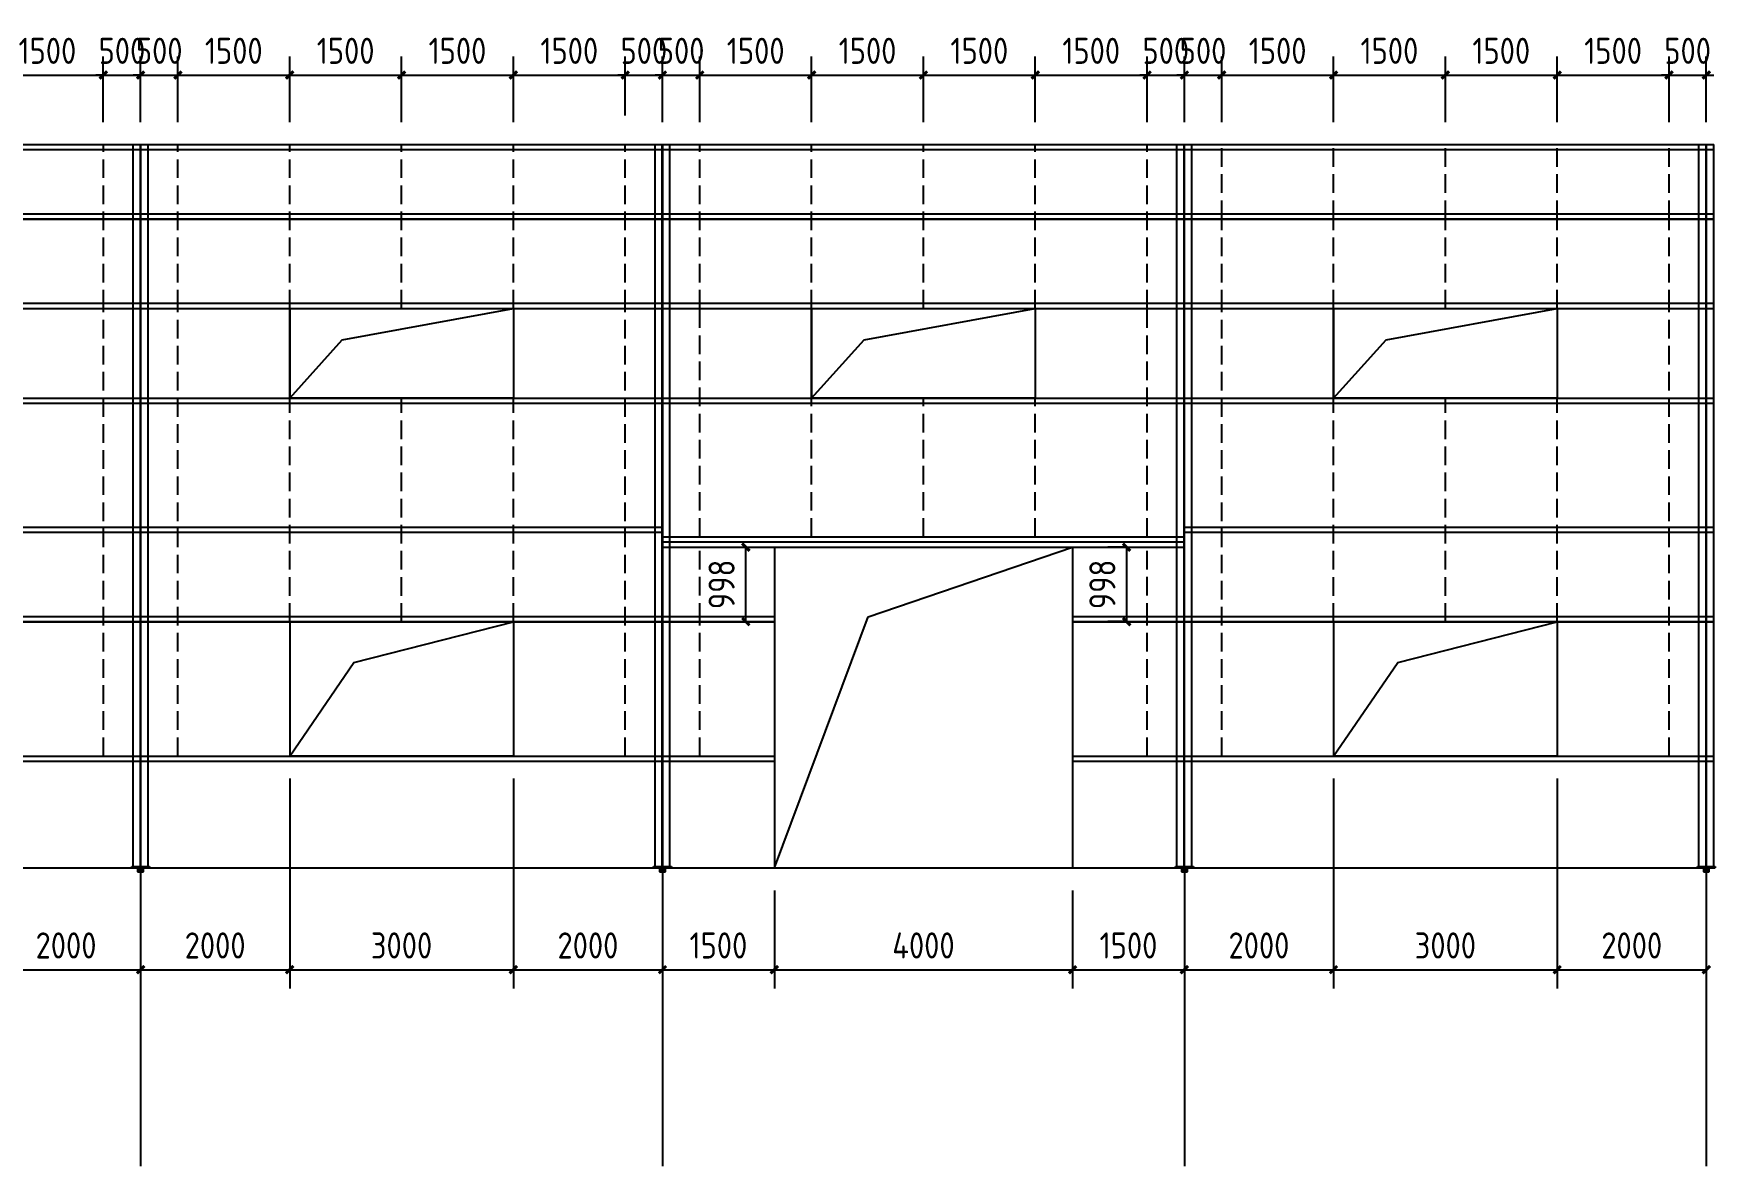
# Model space of a CAD drawing. Extents: x 102162 to 621267, y -39398 to 328893.
# Drawn here: x 440554 to 463136, y 163786 to 178971 of the extents above; entities that cross this region are included whole.
import ezdxf

# ---------------------------------------------------------------- set-up
doc = ezdxf.new("R2010")
doc.units = 0
doc.header["$LTSCALE"] = 1000
doc.header["$MEASUREMENT"] = 0
doc.linetypes.add('DASH', pattern=[0.35, 0.25, -0.1])
doc.layers.add('AXIS', color=3, linetype='Continuous')
doc.layers.add('DOTE', color=1, linetype='Continuous')
doc.styles.get("Standard").update_dxf_attribs({"font": 'gbenor.shx', "bigfont": 'gbcbig.shx'})
doc.dimstyles.get("Standard").update_dxf_attribs({"dimscale": 100, "dimtxt": 3.5, "dimasz": 1, "dimexe": 2.5, "dimexo": 3, "dimgap": 1.5, "dimtad": 1, "dimdec": 0, "dimzin": 0, "dimdsep": 46, "dimtxsty": 'Standard', "dimblk": 'ARCHTICK', "dimcen": 0.09, "dimadec": 0, "dimazin": 0, "dimtfac": 1, "dimtdec": 0, "dimtix": 1, "dimtmove": 2, "dimatfit": 3, "dimfxl": 1, "dimtolj": 1, "dimtzin": 0, "dimarcsym": 0})

# ---------------------------------------------------------------- blocks, each defined once
blk = doc.blocks.new('_ArchTick')
at = {"color": 0, "linetype": 'ByBlock', "const_width": 0.4}
blk.add_lwpolyline([(-0.5, -0.5), (0.5, 0.5)], dxfattribs=at)
blk = doc.blocks.new('*D9384')
at = {"color": 0, "lineweight": -2}
for p, q in [((439988, 168986), (439988, 166172)), ((441988, 167486), (441988, 166172)), ((439988, 166422), (441988, 166422))]:
    blk.add_line(p, q, dxfattribs=at)
at = {"layer": 'Defpoints', "color": 0}
for p in [(439988, 169286), (441988, 167786), (441988, 166422)]:
    blk.add_point(p, dxfattribs=at)
at = {"color": 0, "lineweight": -2, "xscale": 100, "yscale": 100, "zscale": 100, "rotation": 180}
blk.add_blockref('_ArchTick', (439988, 166422), dxfattribs=at)
at = {"color": 0, "lineweight": -2, "xscale": 100, "yscale": 100, "zscale": 100}
blk.add_blockref('_ArchTick', (441988, 166422), dxfattribs=at)
at = {"color": 0, "insert": (440988, 166747), "char_height": 350, "attachment_point": 5}
blk.add_mtext('\\A1;2000', dxfattribs=at)
blk = doc.blocks.new('*D9385')
at = {"color": 0, "lineweight": -2}
for p, q in [((443988, 168986), (443988, 166172)), ((441988, 167486), (441988, 166172)), ((441988, 166422), (443988, 166422))]:
    blk.add_line(p, q, dxfattribs=at)
at = {"layer": 'Defpoints', "color": 0}
for p in [(443988, 169286), (441988, 167786), (443988, 166422)]:
    blk.add_point(p, dxfattribs=at)
at = {"color": 0, "lineweight": -2, "xscale": 100, "yscale": 100, "zscale": 100, "rotation": 180}
blk.add_blockref('_ArchTick', (441988, 166422), dxfattribs=at)
at = {"color": 0, "lineweight": -2, "xscale": 100, "yscale": 100, "zscale": 100}
blk.add_blockref('_ArchTick', (443988, 166422), dxfattribs=at)
at = {"color": 0, "insert": (442988, 166747), "char_height": 350, "attachment_point": 5}
blk.add_mtext('\\A1;2000', dxfattribs=at)
blk = doc.blocks.new('*D9386')
at = {"color": 0, "lineweight": -2}
for p, q in [((443988, 168986), (443988, 166172)), ((446988, 168986), (446988, 166172)), ((443988, 166422), (446988, 166422))]:
    blk.add_line(p, q, dxfattribs=at)
at = {"layer": 'Defpoints', "color": 0}
for p in [(443988, 169286), (446988, 169286), (446988, 166422)]:
    blk.add_point(p, dxfattribs=at)
at = {"color": 0, "lineweight": -2, "xscale": 100, "yscale": 100, "zscale": 100, "rotation": 180}
blk.add_blockref('_ArchTick', (443988, 166422), dxfattribs=at)
at = {"color": 0, "lineweight": -2, "xscale": 100, "yscale": 100, "zscale": 100}
blk.add_blockref('_ArchTick', (446988, 166422), dxfattribs=at)
at = {"color": 0, "insert": (445488, 166747), "char_height": 350, "attachment_point": 5}
blk.add_mtext('\\A1;3000', dxfattribs=at)
blk = doc.blocks.new('*D9387')
at = {"color": 0, "lineweight": -2}
for p, q in [((446988, 168986), (446988, 166172)), ((448988, 167486), (448988, 166172)), ((446988, 166422), (448988, 166422))]:
    blk.add_line(p, q, dxfattribs=at)
at = {"layer": 'Defpoints', "color": 0}
for p in [(446988, 169286), (448988, 167786), (448988, 166422)]:
    blk.add_point(p, dxfattribs=at)
at = {"color": 0, "lineweight": -2, "xscale": 100, "yscale": 100, "zscale": 100, "rotation": 180}
blk.add_blockref('_ArchTick', (446988, 166422), dxfattribs=at)
at = {"color": 0, "lineweight": -2, "xscale": 100, "yscale": 100, "zscale": 100}
blk.add_blockref('_ArchTick', (448988, 166422), dxfattribs=at)
at = {"color": 0, "insert": (447988, 166747), "char_height": 350, "attachment_point": 5}
blk.add_mtext('\\A1;2000', dxfattribs=at)
blk = doc.blocks.new('*D9388')
at = {"color": 0, "lineweight": -2}
for p, q in [((448988, 167486), (448988, 166172)), ((450488, 167486), (450488, 166172)), ((448988, 166422), (450488, 166422))]:
    blk.add_line(p, q, dxfattribs=at)
at = {"layer": 'Defpoints', "color": 0}
for p in [(448988, 167786), (450488, 167786), (450488, 166422)]:
    blk.add_point(p, dxfattribs=at)
at = {"color": 0, "lineweight": -2, "xscale": 100, "yscale": 100, "zscale": 100, "rotation": 180}
blk.add_blockref('_ArchTick', (448988, 166422), dxfattribs=at)
at = {"color": 0, "lineweight": -2, "xscale": 100, "yscale": 100, "zscale": 100}
blk.add_blockref('_ArchTick', (450488, 166422), dxfattribs=at)
at = {"color": 0, "insert": (449738, 166747), "char_height": 350, "attachment_point": 5}
blk.add_mtext('\\A1;1500', dxfattribs=at)
blk = doc.blocks.new('*D9206')
at = {"color": 0, "lineweight": -2}
for p, q in [((450488, 167486), (450488, 166172)), ((454488, 167486), (454488, 166172)), ((450488, 166422), (454488, 166422))]:
    blk.add_line(p, q, dxfattribs=at)
at = {"layer": 'Defpoints', "color": 0}
for p in [(450488, 167786), (454488, 167786), (454488, 166422)]:
    blk.add_point(p, dxfattribs=at)
at = {"color": 0, "lineweight": -2, "xscale": 100, "yscale": 100, "zscale": 100, "rotation": 180}
blk.add_blockref('_ArchTick', (450488, 166422), dxfattribs=at)
at = {"color": 0, "lineweight": -2, "xscale": 100, "yscale": 100, "zscale": 100}
blk.add_blockref('_ArchTick', (454488, 166422), dxfattribs=at)
at = {"color": 0, "insert": (452488, 166747), "char_height": 350, "attachment_point": 5}
blk.add_mtext('\\A1;4000', dxfattribs=at)
blk = doc.blocks.new('*D9389')
at = {"color": 0, "lineweight": -2}
for p, q in [((454488, 167486), (454488, 166172)), ((455988, 167486), (455988, 166172)), ((454488, 166422), (455988, 166422))]:
    blk.add_line(p, q, dxfattribs=at)
at = {"layer": 'Defpoints', "color": 0}
for p in [(454488, 167786), (455988, 167786), (455988, 166422)]:
    blk.add_point(p, dxfattribs=at)
at = {"color": 0, "lineweight": -2, "xscale": 100, "yscale": 100, "zscale": 100, "rotation": 180}
blk.add_blockref('_ArchTick', (454488, 166422), dxfattribs=at)
at = {"color": 0, "lineweight": -2, "xscale": 100, "yscale": 100, "zscale": 100}
blk.add_blockref('_ArchTick', (455988, 166422), dxfattribs=at)
at = {"color": 0, "insert": (455238, 166747), "char_height": 350, "attachment_point": 5}
blk.add_mtext('\\A1;1500', dxfattribs=at)
blk = doc.blocks.new('*D9390')
at = {"color": 0, "lineweight": -2}
for p, q in [((457988, 168986), (457988, 166172)), ((455988, 167486), (455988, 166172)), ((455988, 166422), (457988, 166422))]:
    blk.add_line(p, q, dxfattribs=at)
at = {"layer": 'Defpoints', "color": 0}
for p in [(457988, 169286), (455988, 167786), (457988, 166422)]:
    blk.add_point(p, dxfattribs=at)
at = {"color": 0, "lineweight": -2, "xscale": 100, "yscale": 100, "zscale": 100, "rotation": 180}
blk.add_blockref('_ArchTick', (455988, 166422), dxfattribs=at)
at = {"color": 0, "lineweight": -2, "xscale": 100, "yscale": 100, "zscale": 100}
blk.add_blockref('_ArchTick', (457988, 166422), dxfattribs=at)
at = {"color": 0, "insert": (456988, 166747), "char_height": 350, "attachment_point": 5}
blk.add_mtext('\\A1;2000', dxfattribs=at)
blk = doc.blocks.new('*D9391')
at = {"color": 0, "lineweight": -2}
for p, q in [((457988, 168986), (457988, 166172)), ((460988, 168986), (460988, 166172)), ((457988, 166422), (460988, 166422))]:
    blk.add_line(p, q, dxfattribs=at)
at = {"layer": 'Defpoints', "color": 0}
for p in [(457988, 169286), (460988, 169286), (460988, 166422)]:
    blk.add_point(p, dxfattribs=at)
at = {"color": 0, "lineweight": -2, "xscale": 100, "yscale": 100, "zscale": 100, "rotation": 180}
blk.add_blockref('_ArchTick', (457988, 166422), dxfattribs=at)
at = {"color": 0, "lineweight": -2, "xscale": 100, "yscale": 100, "zscale": 100}
blk.add_blockref('_ArchTick', (460988, 166422), dxfattribs=at)
at = {"color": 0, "insert": (459488, 166747), "char_height": 350, "attachment_point": 5}
blk.add_mtext('\\A1;3000', dxfattribs=at)
blk = doc.blocks.new('*D9392')
at = {"color": 0, "lineweight": -2}
for p, q in [((460988, 168986), (460988, 166172)), ((462988, 167486), (462988, 166172)), ((460988, 166422), (462988, 166422))]:
    blk.add_line(p, q, dxfattribs=at)
at = {"layer": 'Defpoints', "color": 0}
for p in [(460988, 169286), (462988, 167786), (462988, 166422)]:
    blk.add_point(p, dxfattribs=at)
at = {"color": 0, "lineweight": -2, "xscale": 100, "yscale": 100, "zscale": 100, "rotation": 180}
blk.add_blockref('_ArchTick', (460988, 166422), dxfattribs=at)
at = {"color": 0, "lineweight": -2, "xscale": 100, "yscale": 100, "zscale": 100}
blk.add_blockref('_ArchTick', (462988, 166422), dxfattribs=at)
at = {"color": 0, "insert": (461988, 166747), "char_height": 350, "attachment_point": 5}
blk.add_mtext('\\A1;2000', dxfattribs=at)
blk = doc.blocks.new('*D9218')
at = {"color": 0, "lineweight": -2}
for p, q in [((439988, 177786), (439988, 178666)), ((441488, 177786), (441488, 178666)), ((439988, 178416), (441488, 178416))]:
    blk.add_line(p, q, dxfattribs=at)
at = {"layer": 'Defpoints', "color": 0}
for p in [(441488, 178416), (439988, 177486), (441488, 177486)]:
    blk.add_point(p, dxfattribs=at)
at = {"color": 0, "lineweight": -2, "xscale": 100, "yscale": 100, "zscale": 100, "rotation": 180}
blk.add_blockref('_ArchTick', (439988, 178416), dxfattribs=at)
at = {"color": 0, "lineweight": -2, "xscale": 100, "yscale": 100, "zscale": 100}
blk.add_blockref('_ArchTick', (441488, 178416), dxfattribs=at)
at = {"color": 0, "insert": (440738, 178741), "char_height": 350, "attachment_point": 5}
blk.add_mtext('\\A1;1500', dxfattribs=at)
blk = doc.blocks.new('*D9219')
at = {"color": 0, "lineweight": -2}
for p, q in [((441488, 177786), (441488, 178666)), ((441988, 177786), (441988, 178666)), ((441488, 178416), (441388, 178416)), ((441488, 178416), (441988, 178416)), ((441988, 178416), (442088, 178416))]:
    blk.add_line(p, q, dxfattribs=at)
at = {"layer": 'Defpoints', "color": 0}
for p in [(441988, 178416), (441488, 177486), (441988, 177486)]:
    blk.add_point(p, dxfattribs=at)
at = {"color": 0, "lineweight": -2, "xscale": 100, "yscale": 100, "zscale": 100}
blk.add_blockref('_ArchTick', (441488, 178416), dxfattribs=at)
at = {"color": 0, "lineweight": -2, "xscale": 100, "yscale": 100, "zscale": 100, "rotation": 180}
blk.add_blockref('_ArchTick', (441988, 178416), dxfattribs=at)
at = {"color": 0, "insert": (441738, 178741), "char_height": 350, "attachment_point": 5}
blk.add_mtext('\\A1;500', dxfattribs=at)
blk = doc.blocks.new('*D9220')
at = {"color": 0, "lineweight": -2}
for p, q in [((441988, 177786), (441988, 178666)), ((442488, 177786), (442488, 178666)), ((441988, 178416), (441888, 178416)), ((441988, 178416), (442488, 178416)), ((442488, 178416), (442588, 178416))]:
    blk.add_line(p, q, dxfattribs=at)
at = {"layer": 'Defpoints', "color": 0}
for p in [(442488, 178416), (441988, 177486), (442488, 177486)]:
    blk.add_point(p, dxfattribs=at)
at = {"color": 0, "lineweight": -2, "xscale": 100, "yscale": 100, "zscale": 100}
blk.add_blockref('_ArchTick', (441988, 178416), dxfattribs=at)
at = {"color": 0, "lineweight": -2, "xscale": 100, "yscale": 100, "zscale": 100, "rotation": 180}
blk.add_blockref('_ArchTick', (442488, 178416), dxfattribs=at)
at = {"color": 0, "insert": (442238, 178741), "char_height": 350, "attachment_point": 5}
blk.add_mtext('\\A1;500', dxfattribs=at)
blk = doc.blocks.new('*D9221')
at = {"color": 0, "lineweight": -2}
for p, q in [((442488, 177786), (442488, 178666)), ((443988, 177786), (443988, 178666)), ((442488, 178416), (443988, 178416))]:
    blk.add_line(p, q, dxfattribs=at)
at = {"layer": 'Defpoints', "color": 0}
for p in [(443988, 178416), (442488, 177486), (443988, 177486)]:
    blk.add_point(p, dxfattribs=at)
at = {"color": 0, "lineweight": -2, "xscale": 100, "yscale": 100, "zscale": 100, "rotation": 180}
blk.add_blockref('_ArchTick', (442488, 178416), dxfattribs=at)
at = {"color": 0, "lineweight": -2, "xscale": 100, "yscale": 100, "zscale": 100}
blk.add_blockref('_ArchTick', (443988, 178416), dxfattribs=at)
at = {"color": 0, "insert": (443238, 178741), "char_height": 350, "attachment_point": 5}
blk.add_mtext('\\A1;1500', dxfattribs=at)
blk = doc.blocks.new('*D9222')
at = {"color": 0, "lineweight": -2}
for p, q in [((446988, 177786), (446988, 178666)), ((448488, 177876), (448488, 178666)), ((446988, 178416), (448488, 178416))]:
    blk.add_line(p, q, dxfattribs=at)
at = {"layer": 'Defpoints', "color": 0}
for p in [(448488, 178416), (448488, 177576), (446988, 177486)]:
    blk.add_point(p, dxfattribs=at)
at = {"color": 0, "lineweight": -2, "xscale": 100, "yscale": 100, "zscale": 100, "rotation": 180}
blk.add_blockref('_ArchTick', (446988, 178416), dxfattribs=at)
at = {"color": 0, "lineweight": -2, "xscale": 100, "yscale": 100, "zscale": 100}
blk.add_blockref('_ArchTick', (448488, 178416), dxfattribs=at)
at = {"color": 0, "insert": (447738, 178741), "char_height": 350, "attachment_point": 5}
blk.add_mtext('\\A1;1500', dxfattribs=at)
blk = doc.blocks.new('*D9223')
at = {"color": 0, "lineweight": -2}
for p, q in [((448488, 177876), (448488, 178666)), ((448988, 177786), (448988, 178666)), ((448488, 178416), (448388, 178416)), ((448488, 178416), (448988, 178416)), ((448988, 178416), (449088, 178416))]:
    blk.add_line(p, q, dxfattribs=at)
at = {"layer": 'Defpoints', "color": 0}
for p in [(448988, 178416), (448488, 177576), (448988, 177486)]:
    blk.add_point(p, dxfattribs=at)
at = {"color": 0, "lineweight": -2, "xscale": 100, "yscale": 100, "zscale": 100}
blk.add_blockref('_ArchTick', (448488, 178416), dxfattribs=at)
at = {"color": 0, "lineweight": -2, "xscale": 100, "yscale": 100, "zscale": 100, "rotation": 180}
blk.add_blockref('_ArchTick', (448988, 178416), dxfattribs=at)
at = {"color": 0, "insert": (448738, 178741), "char_height": 350, "attachment_point": 5}
blk.add_mtext('\\A1;500', dxfattribs=at)
blk = doc.blocks.new('*D9224')
at = {"color": 0, "lineweight": -2}
for p, q in [((448988, 177786), (448988, 178666)), ((449488, 177786), (449488, 178666)), ((448988, 178416), (448888, 178416)), ((448988, 178416), (449488, 178416)), ((449488, 178416), (449588, 178416))]:
    blk.add_line(p, q, dxfattribs=at)
at = {"layer": 'Defpoints', "color": 0}
for p in [(449488, 178416), (448988, 177486), (449488, 177486)]:
    blk.add_point(p, dxfattribs=at)
at = {"color": 0, "lineweight": -2, "xscale": 100, "yscale": 100, "zscale": 100}
blk.add_blockref('_ArchTick', (448988, 178416), dxfattribs=at)
at = {"color": 0, "lineweight": -2, "xscale": 100, "yscale": 100, "zscale": 100, "rotation": 180}
blk.add_blockref('_ArchTick', (449488, 178416), dxfattribs=at)
at = {"color": 0, "insert": (449238, 178741), "char_height": 350, "attachment_point": 5}
blk.add_mtext('\\A1;500', dxfattribs=at)
blk = doc.blocks.new('*D9225')
at = {"color": 0, "lineweight": -2}
for p, q in [((449488, 177786), (449488, 178666)), ((450988, 177786), (450988, 178666)), ((449488, 178416), (450988, 178416))]:
    blk.add_line(p, q, dxfattribs=at)
at = {"layer": 'Defpoints', "color": 0}
for p in [(450988, 178416), (449488, 177486), (450988, 177486)]:
    blk.add_point(p, dxfattribs=at)
at = {"color": 0, "lineweight": -2, "xscale": 100, "yscale": 100, "zscale": 100, "rotation": 180}
blk.add_blockref('_ArchTick', (449488, 178416), dxfattribs=at)
at = {"color": 0, "lineweight": -2, "xscale": 100, "yscale": 100, "zscale": 100}
blk.add_blockref('_ArchTick', (450988, 178416), dxfattribs=at)
at = {"color": 0, "insert": (450238, 178741), "char_height": 350, "attachment_point": 5}
blk.add_mtext('\\A1;1500', dxfattribs=at)
blk = doc.blocks.new('*D9226')
at = {"color": 0, "lineweight": -2}
for p, q in [((453988, 177786), (453988, 178666)), ((455488, 177786), (455488, 178666)), ((453988, 178416), (455488, 178416))]:
    blk.add_line(p, q, dxfattribs=at)
at = {"layer": 'Defpoints', "color": 0}
for p in [(455488, 178416), (453988, 177486), (455488, 177486)]:
    blk.add_point(p, dxfattribs=at)
at = {"color": 0, "lineweight": -2, "xscale": 100, "yscale": 100, "zscale": 100, "rotation": 180}
blk.add_blockref('_ArchTick', (453988, 178416), dxfattribs=at)
at = {"color": 0, "lineweight": -2, "xscale": 100, "yscale": 100, "zscale": 100}
blk.add_blockref('_ArchTick', (455488, 178416), dxfattribs=at)
at = {"color": 0, "insert": (454738, 178741), "char_height": 350, "attachment_point": 5}
blk.add_mtext('\\A1;1500', dxfattribs=at)
blk = doc.blocks.new('*D9227')
at = {"color": 0, "lineweight": -2}
for p, q in [((455488, 177786), (455488, 178666)), ((455988, 177786), (455988, 178666)), ((455488, 178416), (455388, 178416)), ((455488, 178416), (455988, 178416)), ((455988, 178416), (456088, 178416))]:
    blk.add_line(p, q, dxfattribs=at)
at = {"layer": 'Defpoints', "color": 0}
for p in [(455988, 178416), (455488, 177486), (455988, 177486)]:
    blk.add_point(p, dxfattribs=at)
at = {"color": 0, "lineweight": -2, "xscale": 100, "yscale": 100, "zscale": 100}
blk.add_blockref('_ArchTick', (455488, 178416), dxfattribs=at)
at = {"color": 0, "lineweight": -2, "xscale": 100, "yscale": 100, "zscale": 100, "rotation": 180}
blk.add_blockref('_ArchTick', (455988, 178416), dxfattribs=at)
at = {"color": 0, "insert": (455738, 178741), "char_height": 350, "attachment_point": 5}
blk.add_mtext('\\A1;500', dxfattribs=at)
blk = doc.blocks.new('*D9228')
at = {"color": 0, "lineweight": -2}
for p, q in [((455988, 177786), (455988, 178666)), ((456488, 177786), (456488, 178666)), ((455988, 178416), (455888, 178416)), ((455988, 178416), (456488, 178416)), ((456488, 178416), (456588, 178416))]:
    blk.add_line(p, q, dxfattribs=at)
at = {"layer": 'Defpoints', "color": 0}
for p in [(456488, 178416), (455988, 177486), (456488, 177486)]:
    blk.add_point(p, dxfattribs=at)
at = {"color": 0, "lineweight": -2, "xscale": 100, "yscale": 100, "zscale": 100}
blk.add_blockref('_ArchTick', (455988, 178416), dxfattribs=at)
at = {"color": 0, "lineweight": -2, "xscale": 100, "yscale": 100, "zscale": 100, "rotation": 180}
blk.add_blockref('_ArchTick', (456488, 178416), dxfattribs=at)
at = {"color": 0, "insert": (456238, 178741), "char_height": 350, "attachment_point": 5}
blk.add_mtext('\\A1;500', dxfattribs=at)
blk = doc.blocks.new('*D9229')
at = {"color": 0, "lineweight": -2}
for p, q in [((456488, 177786), (456488, 178666)), ((457988, 177786), (457988, 178666)), ((456488, 178416), (457988, 178416))]:
    blk.add_line(p, q, dxfattribs=at)
at = {"layer": 'Defpoints', "color": 0}
for p in [(457988, 178416), (456488, 177486), (457988, 177486)]:
    blk.add_point(p, dxfattribs=at)
at = {"color": 0, "lineweight": -2, "xscale": 100, "yscale": 100, "zscale": 100, "rotation": 180}
blk.add_blockref('_ArchTick', (456488, 178416), dxfattribs=at)
at = {"color": 0, "lineweight": -2, "xscale": 100, "yscale": 100, "zscale": 100}
blk.add_blockref('_ArchTick', (457988, 178416), dxfattribs=at)
at = {"color": 0, "insert": (457238, 178741), "char_height": 350, "attachment_point": 5}
blk.add_mtext('\\A1;1500', dxfattribs=at)
blk = doc.blocks.new('*D9230')
at = {"color": 0, "lineweight": -2}
for p, q in [((460988, 177786), (460988, 178666)), ((462488, 177786), (462488, 178666)), ((460988, 178416), (462488, 178416))]:
    blk.add_line(p, q, dxfattribs=at)
at = {"layer": 'Defpoints', "color": 0}
for p in [(462488, 178416), (460988, 177486), (462488, 177486)]:
    blk.add_point(p, dxfattribs=at)
at = {"color": 0, "lineweight": -2, "xscale": 100, "yscale": 100, "zscale": 100, "rotation": 180}
blk.add_blockref('_ArchTick', (460988, 178416), dxfattribs=at)
at = {"color": 0, "lineweight": -2, "xscale": 100, "yscale": 100, "zscale": 100}
blk.add_blockref('_ArchTick', (462488, 178416), dxfattribs=at)
at = {"color": 0, "insert": (461738, 178741), "char_height": 350, "attachment_point": 5}
blk.add_mtext('\\A1;1500', dxfattribs=at)
blk = doc.blocks.new('*D9231')
at = {"color": 0, "lineweight": -2}
for p, q in [((462488, 177786), (462488, 178666)), ((462988, 177786), (462988, 178666)), ((462488, 178416), (462388, 178416)), ((462488, 178416), (462988, 178416)), ((462988, 178416), (463088, 178416))]:
    blk.add_line(p, q, dxfattribs=at)
at = {"layer": 'Defpoints', "color": 0}
for p in [(462988, 178416), (462488, 177486), (462988, 177486)]:
    blk.add_point(p, dxfattribs=at)
at = {"color": 0, "lineweight": -2, "xscale": 100, "yscale": 100, "zscale": 100}
blk.add_blockref('_ArchTick', (462488, 178416), dxfattribs=at)
at = {"color": 0, "lineweight": -2, "xscale": 100, "yscale": 100, "zscale": 100, "rotation": 180}
blk.add_blockref('_ArchTick', (462988, 178416), dxfattribs=at)
at = {"color": 0, "insert": (462738, 178741), "char_height": 350, "attachment_point": 5}
blk.add_mtext('\\A1;500', dxfattribs=at)
blk = doc.blocks.new('*D9186')
at = {"color": 0, "lineweight": -2}
for p, q in [((443988, 177786), (443988, 178666)), ((445488, 177786), (445488, 178666)), ((443988, 178416), (445488, 178416))]:
    blk.add_line(p, q, dxfattribs=at)
at = {"layer": 'Defpoints', "color": 0}
for p in [(445488, 178416), (443988, 177486), (445488, 177486)]:
    blk.add_point(p, dxfattribs=at)
at = {"color": 0, "lineweight": -2, "xscale": 100, "yscale": 100, "zscale": 100, "rotation": 180}
blk.add_blockref('_ArchTick', (443988, 178416), dxfattribs=at)
at = {"color": 0, "lineweight": -2, "xscale": 100, "yscale": 100, "zscale": 100}
blk.add_blockref('_ArchTick', (445488, 178416), dxfattribs=at)
at = {"color": 0, "insert": (444738, 178741), "char_height": 350, "attachment_point": 5}
blk.add_mtext('\\A1;1500', dxfattribs=at)
blk = doc.blocks.new('*D9187')
at = {"color": 0, "lineweight": -2}
for p, q in [((445488, 177786), (445488, 178666)), ((446988, 177786), (446988, 178666)), ((445488, 178416), (446988, 178416))]:
    blk.add_line(p, q, dxfattribs=at)
at = {"layer": 'Defpoints', "color": 0}
for p in [(446988, 178416), (445488, 177486), (446988, 177486)]:
    blk.add_point(p, dxfattribs=at)
at = {"color": 0, "lineweight": -2, "xscale": 100, "yscale": 100, "zscale": 100, "rotation": 180}
blk.add_blockref('_ArchTick', (445488, 178416), dxfattribs=at)
at = {"color": 0, "lineweight": -2, "xscale": 100, "yscale": 100, "zscale": 100}
blk.add_blockref('_ArchTick', (446988, 178416), dxfattribs=at)
at = {"color": 0, "insert": (446238, 178741), "char_height": 350, "attachment_point": 5}
blk.add_mtext('\\A1;1500', dxfattribs=at)
blk = doc.blocks.new('*D9188')
at = {"color": 0, "lineweight": -2}
for p, q in [((450988, 177786), (450988, 178666)), ((452488, 177786), (452488, 178666)), ((450988, 178416), (452488, 178416))]:
    blk.add_line(p, q, dxfattribs=at)
at = {"layer": 'Defpoints', "color": 0}
for p in [(452488, 178416), (450988, 177486), (452488, 177486)]:
    blk.add_point(p, dxfattribs=at)
at = {"color": 0, "lineweight": -2, "xscale": 100, "yscale": 100, "zscale": 100, "rotation": 180}
blk.add_blockref('_ArchTick', (450988, 178416), dxfattribs=at)
at = {"color": 0, "lineweight": -2, "xscale": 100, "yscale": 100, "zscale": 100}
blk.add_blockref('_ArchTick', (452488, 178416), dxfattribs=at)
at = {"color": 0, "insert": (451738, 178741), "char_height": 350, "attachment_point": 5}
blk.add_mtext('\\A1;1500', dxfattribs=at)
blk = doc.blocks.new('*D9189')
at = {"color": 0, "lineweight": -2}
for p, q in [((452488, 177786), (452488, 178666)), ((453988, 177786), (453988, 178666)), ((452488, 178416), (453988, 178416))]:
    blk.add_line(p, q, dxfattribs=at)
at = {"layer": 'Defpoints', "color": 0}
for p in [(453988, 178416), (452488, 177486), (453988, 177486)]:
    blk.add_point(p, dxfattribs=at)
at = {"color": 0, "lineweight": -2, "xscale": 100, "yscale": 100, "zscale": 100, "rotation": 180}
blk.add_blockref('_ArchTick', (452488, 178416), dxfattribs=at)
at = {"color": 0, "lineweight": -2, "xscale": 100, "yscale": 100, "zscale": 100}
blk.add_blockref('_ArchTick', (453988, 178416), dxfattribs=at)
at = {"color": 0, "insert": (453238, 178741), "char_height": 350, "attachment_point": 5}
blk.add_mtext('\\A1;1500', dxfattribs=at)
blk = doc.blocks.new('*D9190')
at = {"color": 0, "lineweight": -2}
for p, q in [((457988, 177786), (457988, 178666)), ((459488, 177786), (459488, 178666)), ((457988, 178416), (459488, 178416))]:
    blk.add_line(p, q, dxfattribs=at)
at = {"layer": 'Defpoints', "color": 0}
for p in [(459488, 178416), (457988, 177486), (459488, 177486)]:
    blk.add_point(p, dxfattribs=at)
at = {"color": 0, "lineweight": -2, "xscale": 100, "yscale": 100, "zscale": 100, "rotation": 180}
blk.add_blockref('_ArchTick', (457988, 178416), dxfattribs=at)
at = {"color": 0, "lineweight": -2, "xscale": 100, "yscale": 100, "zscale": 100}
blk.add_blockref('_ArchTick', (459488, 178416), dxfattribs=at)
at = {"color": 0, "insert": (458738, 178741), "char_height": 350, "attachment_point": 5}
blk.add_mtext('\\A1;1500', dxfattribs=at)
blk = doc.blocks.new('*D9191')
at = {"color": 0, "lineweight": -2}
for p, q in [((459488, 177786), (459488, 178666)), ((460988, 177786), (460988, 178666)), ((459488, 178416), (460988, 178416))]:
    blk.add_line(p, q, dxfattribs=at)
at = {"layer": 'Defpoints', "color": 0}
for p in [(460988, 178416), (459488, 177486), (460988, 177486)]:
    blk.add_point(p, dxfattribs=at)
at = {"color": 0, "lineweight": -2, "xscale": 100, "yscale": 100, "zscale": 100, "rotation": 180}
blk.add_blockref('_ArchTick', (459488, 178416), dxfattribs=at)
at = {"color": 0, "lineweight": -2, "xscale": 100, "yscale": 100, "zscale": 100}
blk.add_blockref('_ArchTick', (460988, 178416), dxfattribs=at)
at = {"color": 0, "insert": (460238, 178741), "char_height": 350, "attachment_point": 5}
blk.add_mtext('\\A1;1500', dxfattribs=at)
blk = doc.blocks.new('*D9327')
at = {"color": 0, "lineweight": -2}
for p, q in [((455188, 172086), (454963, 172086)), ((455213, 172086), (455213, 171088)), ((455188, 171088), (454963, 171088))]:
    blk.add_line(p, q, dxfattribs=at)
at = {"layer": 'Defpoints', "color": 0}
for p in [(455488, 172086), (455213, 171088), (455488, 171088)]:
    blk.add_point(p, dxfattribs=at)
at = {"color": 0, "lineweight": -2, "xscale": 100, "yscale": 100, "zscale": 100}
for p, rotation in [((455213, 172086), 90), ((455213, 171088), 270)]:
    blk.add_blockref('_ArchTick', p, dxfattribs=dict(at, rotation=rotation))
at = {"color": 0, "insert": (454888, 171587), "char_height": 350, "attachment_point": 5, "rotation": 90}
blk.add_mtext('\\A1;998', dxfattribs=at)
blk = doc.blocks.new('*D9328')
at = {"color": 0, "lineweight": -2}
for p, q in [((449788, 172086), (450356, 172086)), ((450106, 171088), (450106, 172086)), ((449788, 171088), (450356, 171088))]:
    blk.add_line(p, q, dxfattribs=at)
at = {"layer": 'Defpoints', "color": 0}
for p in [(449488, 172086), (450106, 172086), (449488, 171088)]:
    blk.add_point(p, dxfattribs=at)
at = {"color": 0, "lineweight": -2, "xscale": 100, "yscale": 100, "zscale": 100}
for p, rotation in [((450106, 172086), 90), ((450106, 171088), 270)]:
    blk.add_blockref('_ArchTick', p, dxfattribs=dict(at, rotation=rotation))
at = {"color": 0, "insert": (449781, 171587), "char_height": 350, "attachment_point": 5, "rotation": 90}
blk.add_mtext('\\A1;998', dxfattribs=at)

msp = doc.modelspace()

# ---------------------------------------------------------------- linework, layer by layer
for p, q in [((420888.3, 177486.1), (463088.3, 177486.1)), ((420888.3, 177418.1), (463088.3, 177418.1)), ((420888.3, 177416.1), (463088.3, 177416.1)), ((420888.3, 176556.1), (463088.3, 176556.1)), ((420888.3, 176488.1), (463088.3, 176488.1)), ((420888.3, 176486.1), (463088.3, 176486.1)), ((420888.3, 175356.1), (463088.3, 175356.1)), ((420888.3, 175288.1), (463088.3, 175288.1)), ((420888.3, 175286.1), (463088.3, 175286.1)), ((443988.3, 175286.1), (443988.3, 174086.1)), ((444692.6, 174864.6), (446988.3, 175286.1)), ((446988.3, 175286.1), (446988.3, 174086.1)), ((450988.3, 175286.1), (450988.3, 174086.1)), ((451692.6, 174864.6), (453988.3, 175286.1)), ((453988.3, 175286.1), (453988.3, 174086.1)), ((457988.3, 175286.1), (457988.3, 174086.1)), ((458692.6, 174864.6), (460988.3, 175286.1)), ((460988.3, 175286.1), (460988.3, 174086.1)), ((443988.3, 174086.1), (444692.6, 174864.6)), ((450988.3, 174086.1), (451692.6, 174864.6)), ((457988.3, 174086.1), (458692.6, 174864.6)), ((420888.3, 174086.1), (463088.3, 174086.1)), ((420888.3, 174084.1), (463088.3, 174084.1)), ((420888.3, 174016.1), (463088.3, 174016.1)), ((434985.3, 172356.1), (448991.3, 172356.1)), ((455985.3, 172356.1), (463088.3, 172356.1)), ((434985.3, 172286.1), (448991.3, 172286.1)), ((448985.3, 172226.1), (455991.3, 172226.1)), ((448985.3, 172156.1), (455991.3, 172156.1)), ((448985.3, 172086.1), (455991.3, 172086.1)), ((450488.3, 172086.1), (450488.3, 167786.1)), ((451747.5, 171152.3), (454488.3, 172086.1)), ((454488.3, 172086.1), (454488.3, 167786.1)), ((455985.3, 172288.1), (463088.3, 172288.1)), ((455985.3, 172286.1), (463088.3, 172286.1)), ((434488.3, 171156.1), (450488.3, 171156.1)), ((434488.3, 171088.1), (450488.3, 171088.1)), ((434488.3, 171086.1), (450488.3, 171086.1)), ((443988.3, 171086.1), (443988.3, 169286.1)), ((444848.7, 170538.7), (446988.3, 171086.1)), ((446988.3, 171086.1), (446988.3, 169286.1)), ((450488.3, 167786.1), (451747.5, 171152.3)), ((454488.3, 171156.1), (463088.3, 171156.1)), ((454488.3, 171088.1), (463088.3, 171088.1)), ((454488.3, 171086.1), (463088.3, 171086.1)), ((457988.3, 171086.1), (457988.3, 169286.1)), ((458848.7, 170538.7), (460988.3, 171086.1)), ((460988.3, 171086.1), (460988.3, 169286.1)), ((443988.3, 169286.1), (444848.7, 170538.7)), ((457988.3, 169286.1), (458848.7, 170538.7)), ((433488.3, 169286.1), (450488.3, 169286.1)), ((433488.3, 169284.1), (450488.3, 169284.1)), ((433488.3, 169216.1), (450488.3, 169216.1)), ((454488.3, 169286.1), (463088.3, 169286.1)), ((454488.3, 169284.1), (463088.3, 169284.1)), ((454488.3, 169216.1), (463088.3, 169216.1)), ((420868.3, 167786.1), (463108.3, 167786.1))]:
    msp.add_line(p, q)
at = {"color": 6}
for p, q in [((443988.3, 175286.1), (446988.3, 175286.1)), ((443988.3, 174086.1), (443988.3, 175286.1)), ((443988.3, 175286.1), (446988.3, 175286.1)), ((443988.3, 174086.1), (443988.3, 175286.1)), ((446988.3, 175286.1), (446988.3, 174086.1)), ((446988.3, 175286.1), (446988.3, 174086.1)), ((450988.3, 175286.1), (453988.3, 175286.1)), ((450988.3, 174086.1), (450988.3, 175286.1)), ((450988.3, 175286.1), (453988.3, 175286.1)), ((450988.3, 174086.1), (450988.3, 175286.1)), ((453988.3, 175286.1), (453988.3, 174086.1)), ((453988.3, 175286.1), (453988.3, 174086.1)), ((457988.3, 175286.1), (460988.3, 175286.1)), ((457988.3, 174086.1), (457988.3, 175286.1)), ((457988.3, 175286.1), (460988.3, 175286.1)), ((457988.3, 174086.1), (457988.3, 175286.1)), ((460988.3, 175286.1), (460988.3, 174086.1)), ((460988.3, 175286.1), (460988.3, 174086.1)), ((446988.3, 174086.1), (443988.3, 174086.1)), ((446988.3, 174086.1), (443988.3, 174086.1)), ((453988.3, 174086.1), (450988.3, 174086.1)), ((453988.3, 174086.1), (450988.3, 174086.1)), ((460988.3, 174086.1), (457988.3, 174086.1)), ((460988.3, 174086.1), (457988.3, 174086.1)), ((443988.3, 171086.1), (443988.3, 169286.1)), ((443988.3, 171086.1), (443988.3, 169286.1)), ((446988.3, 171086.1), (446988.3, 169286.1)), ((446988.3, 171086.1), (446988.3, 169286.1)), ((457988.3, 171086.1), (457988.3, 169286.1)), ((457988.3, 171086.1), (460988.3, 171086.1)), ((457988.3, 171086.1), (457988.3, 169286.1)), ((457988.3, 171086.1), (460988.3, 171086.1)), ((460988.3, 171086.1), (460988.3, 169286.1)), ((460988.3, 171086.1), (460988.3, 169286.1)), ((446988.3, 169286.1), (443988.3, 169286.1)), ((446988.3, 169286.1), (443988.3, 169286.1)), ((460988.3, 169286.1), (457988.3, 169286.1)), ((460988.3, 169286.1), (457988.3, 169286.1)), ((441948.3, 167786.1), (441948.3, 167736.1)), ((441958.3, 167786.1), (441958.3, 167736.1)), ((442018.3, 167736.1), (442018.3, 167786.1)), ((442028.3, 167736.1), (442028.3, 167786.1)), ((448948.3, 167786.1), (448948.3, 167736.1)), ((448958.3, 167786.1), (448958.3, 167736.1)), ((449018.3, 167736.1), (449018.3, 167786.1)), ((449028.3, 167736.1), (449028.3, 167786.1)), ((455948.3, 167786.1), (455948.3, 167736.1)), ((455958.3, 167786.1), (455958.3, 167736.1)), ((456018.3, 167736.1), (456018.3, 167786.1)), ((456028.3, 167736.1), (456028.3, 167786.1)), ((462948.3, 167786.1), (462948.3, 167736.1)), ((462958.3, 167786.1), (462958.3, 167736.1)), ((463018.3, 167736.1), (463018.3, 167786.1)), ((463028.3, 167736.1), (463028.3, 167786.1)), ((441948.3, 167736.1), (442028.3, 167736.1)), ((448948.3, 167736.1), (449028.3, 167736.1)), ((455948.3, 167736.1), (456028.3, 167736.1)), ((462948.3, 167736.1), (463028.3, 167736.1))]:
    msp.add_line(p, q, dxfattribs=at)
at = {"color": 2}
for p, q in [((441868.3, 167786.1), (441868.3, 167806.1)), ((441868.3, 167806.1), (442108.3, 167806.1)), ((441988.3, 167786.1), (441868.3, 167786.1)), ((442108.3, 167786.1), (441988.3, 167786.1)), ((442108.3, 167806.1), (442108.3, 167786.1)), ((448868.3, 167786.1), (448868.3, 167806.1)), ((448868.3, 167806.1), (449108.3, 167806.1)), ((448988.3, 167786.1), (448868.3, 167786.1)), ((449108.3, 167786.1), (448988.3, 167786.1)), ((449108.3, 167806.1), (449108.3, 167786.1)), ((455868.3, 167786.1), (455868.3, 167806.1)), ((455868.3, 167806.1), (456108.3, 167806.1)), ((455988.3, 167786.1), (455868.3, 167786.1)), ((456108.3, 167786.1), (455988.3, 167786.1)), ((456108.3, 167806.1), (456108.3, 167786.1)), ((462868.3, 167786.1), (462868.3, 167806.1)), ((462868.3, 167806.1), (463108.3, 167806.1)), ((462988.3, 167786.1), (462868.3, 167786.1)), ((463108.3, 167786.1), (462988.3, 167786.1)), ((463108.3, 167806.1), (463108.3, 167786.1))]:
    msp.add_line(p, q, dxfattribs=at)
at = {"layer": 'AXIS'}
for p, q in [((441988.3, 167786.1), (441988.3, 163786.1)), ((448988.3, 167786.1), (448988.3, 163786.1)), ((455988.3, 167786.1), (455988.3, 163786.1)), ((462988.3, 167786.1), (462988.3, 163786.1))]:
    msp.add_line(p, q, dxfattribs=at)
at = {"layer": 'DOTE', "color": 4, "linetype": 'DASH'}
for p, q in [((441488.3, 175286.1), (441488.3, 177486.1)), ((442488.3, 175286.1), (442488.3, 177486.1)), ((443988.3, 175286.1), (443988.3, 177486.1)), ((445488.3, 175286.1), (445488.3, 177486.1)), ((446988.3, 175286.1), (446988.3, 177486.1)), ((448488.3, 175286.1), (448488.3, 177486.1)), ((449488.3, 175286.1), (449488.3, 177486.1)), ((450988.3, 175286.1), (450988.3, 177486.1)), ((452488.3, 175286.1), (452488.3, 177486.1)), ((453988.3, 175286.1), (453988.3, 177486.1)), ((455488.3, 175286.1), (455488.3, 177486.1)), ((456488.3, 176486.1), (456488.3, 177486.1)), ((457988.3, 176486.1), (457988.3, 177486.1)), ((459488.3, 176486.1), (459488.3, 177486.1)), ((460988.3, 176486.1), (460988.3, 177486.1)), ((462488.3, 176486.1), (462488.3, 177486.1)), ((456488.3, 175286.1), (456488.3, 176486.1)), ((457988.3, 175286.1), (457988.3, 176486.1)), ((459488.3, 175286.1), (459488.3, 176486.1)), ((460988.3, 175286.1), (460988.3, 176486.1)), ((462488.3, 175286.1), (462488.3, 176486.1)), ((441488.3, 169286.1), (441488.3, 175286.1)), ((442488.3, 169286.1), (442488.3, 175286.1)), ((448488.3, 169286.1), (448488.3, 175286.1)), ((449488.3, 172226.1), (449488.3, 175286.1)), ((455488.3, 172226.1), (455488.3, 175286.1)), ((456488.3, 169286.1), (456488.3, 175286.1)), ((462488.3, 169286.1), (462488.3, 175286.1)), ((443988.3, 171086.1), (443988.3, 174086.1)), ((445488.3, 171086.1), (445488.3, 174086.1)), ((446988.3, 171086.1), (446988.3, 174086.1)), ((450988.3, 172226.1), (450988.3, 174086.1)), ((452488.3, 172226.1), (452488.3, 174086.1)), ((453988.3, 172226.1), (453988.3, 174086.1)), ((457988.3, 171086.1), (457988.3, 174086.1)), ((459488.3, 171086.1), (459488.3, 174086.1)), ((460988.3, 171086.1), (460988.3, 174086.1)), ((449488.3, 171088.1), (449488.3, 172086.1)), ((455488.3, 171088.1), (455488.3, 172086.1)), ((449488.3, 169286.1), (449488.3, 171086.1)), ((455488.3, 169286.1), (455488.3, 171086.1))]:
    msp.add_line(p, q, dxfattribs=at)
at = {"layer": 'DOTE', "color": 0}
for p, q in [((441888.3, 167786.1), (441888.3, 177486.1)), ((441985.3, 167786.1), (441985.3, 177486.1)), ((441991.3, 167786.1), (441991.3, 177486.1)), ((442088.3, 167786.1), (442088.3, 177486.1)), ((448888.3, 167786.1), (448888.3, 177486.1)), ((448985.3, 167786.1), (448985.3, 177486.1)), ((448991.3, 167786.1), (448991.3, 177486.1)), ((449088.3, 167786.1), (449088.3, 177486.1)), ((455888.3, 167786.1), (455888.3, 177486.1)), ((455985.3, 167786.1), (455985.3, 177486.1)), ((455991.3, 167786.1), (455991.3, 177486.1)), ((456088.3, 167786.1), (456088.3, 177486.1)), ((462888.3, 167786.1), (462888.3, 177486.1)), ((462985.3, 167786.1), (462985.3, 177486.1)), ((462991.3, 167786.1), (462991.3, 177486.1)), ((463088.3, 167786.1), (463088.3, 177486.1))]:
    msp.add_line(p, q, dxfattribs=at)
at = {"layer": 'DOTE'}
for p, q in [((441988.3, 167736.1), (441988.3, 177486.1)), ((441988.3, 167736.1), (441988.3, 177486.1)), ((448988.3, 167736.1), (448988.3, 177486.1)), ((448988.3, 167736.1), (448988.3, 177486.1)), ((455988.3, 167736.1), (455988.3, 177486.1)), ((455988.3, 167736.1), (455988.3, 177486.1)), ((462988.3, 167736.1), (462988.3, 177486.1)), ((462988.3, 167736.1), (462988.3, 177486.1))]:
    msp.add_line(p, q, dxfattribs=at)

# ---------------------------------------------------------------- dimensions: what is measured, and where the dimension line sits
for base, p1, p2, picture, middle in [((441488.3, 178416), (439988.3, 177486.1), (441488.3, 177486.1), '*D9218', (440738.3, 178741)), ((441988.3, 178416), (441488.3, 177486.1), (441988.3, 177486.1), '*D9219', (441738.3, 178741)), ((442488.3, 178416), (441988.3, 177486.1), (442488.3, 177486.1), '*D9220', (442238.3, 178741)), ((443988.3, 178416), (442488.3, 177486.1), (443988.3, 177486.1), '*D9221', (443238.3, 178741)), ((445488.3, 178416), (443988.3, 177486.1), (445488.3, 177486.1), '*D9186', (444738.3, 178741)), ((446988.3, 178416), (445488.3, 177486.1), (446988.3, 177486.1), '*D9187', (446238.3, 178741)), ((448488.3, 178416), (446988.3, 177486.1), (448488.3, 177575.5), '*D9222', (447738.3, 178741)), ((448988.3, 178416), (448488.3, 177575.5), (448988.3, 177486.1), '*D9223', (448738.3, 178741)), ((449488.3, 178416), (448988.3, 177486.1), (449488.3, 177486.1), '*D9224', (449238.3, 178741)), ((450988.3, 178416), (449488.3, 177486.1), (450988.3, 177486.1), '*D9225', (450238.3, 178741)), ((452488.3, 178416), (450988.3, 177486.1), (452488.3, 177486.1), '*D9188', (451738.3, 178741)), ((453988.3, 178416), (452488.3, 177486.1), (453988.3, 177486.1), '*D9189', (453238.3, 178741)), ((455488.3, 178416), (453988.3, 177486.1), (455488.3, 177486.1), '*D9226', (454738.3, 178741)), ((455988.3, 178416), (455488.3, 177486.1), (455988.3, 177486.1), '*D9227', (455738.3, 178741)), ((456488.3, 178416), (455988.3, 177486.1), (456488.3, 177486.1), '*D9228', (456238.3, 178741)), ((457988.3, 178416), (456488.3, 177486.1), (457988.3, 177486.1), '*D9229', (457238.3, 178741)), ((459488.3, 178416), (457988.3, 177486.1), (459488.3, 177486.1), '*D9190', (458738.3, 178741)), ((460988.3, 178416), (459488.3, 177486.1), (460988.3, 177486.1), '*D9191', (460238.3, 178741)), ((462488.3, 178416), (460988.3, 177486.1), (462488.3, 177486.1), '*D9230', (461738.3, 178741)), ((462988.3, 178416), (462488.3, 177486.1), (462988.3, 177486.1), '*D9231', (462738.3, 178741)), ((441988.3, 166422.1), (439988.3, 169286.1), (441988.3, 167786.1), '*D9384', (440988.3, 166747.1)), ((443988.3, 166422.1), (441988.3, 167786.1), (443988.3, 169286.1), '*D9385', (442988.3, 166747.1)), ((446988.3, 166422.1), (443988.3, 169286.1), (446988.3, 169286.1), '*D9386', (445488.3, 166747.1)), ((448988.3, 166422.1), (446988.3, 169286.1), (448988.3, 167786.1), '*D9387', (447988.3, 166747.1)), ((457988.3, 166422.1), (455988.3, 167786.1), (457988.3, 169286.1), '*D9390', (456988.3, 166747.1)), ((460988.3, 166422.1), (457988.3, 169286.1), (460988.3, 169286.1), '*D9391', (459488.3, 166747.1)), ((462988.3, 166422.1), (460988.3, 169286.1), (462988.3, 167786.1), '*D9392', (461988.3, 166747.1)), ((450488.3, 166422.1), (448988.3, 167786.1), (450488.3, 167786.1), '*D9388', (449738.3, 166747.1)), ((454488.3, 166422.1), (450488.3, 167786.1), (454488.3, 167786.1), '*D9206', (452488.3, 166747.1)), ((455988.3, 166422.1), (454488.3, 167786.1), (455988.3, 167786.1), '*D9389', (455238.3, 166747.1))]:
    dim = msp.add_linear_dim(base=base, p1=p1, p2=p2, dimstyle='Standard')
    dim.commit()
    dim.dimension.update_dxf_attribs({"geometry": picture, "text_midpoint": middle})
for p1, p2, distance, picture, middle in [((449488.3, 171088.1), (449488.3, 172086.1), -617.3, '*D9328', (449780.6, 171587.1)), ((455488.3, 172086.1), (455488.3, 171088.1), -275, '*D9327', (454888.3, 171587.1))]:
    dim = msp.add_aligned_dim(p1=p1, p2=p2, distance=distance, dimstyle='Standard')
    dim.commit()
    dim.dimension.update_dxf_attribs({"geometry": picture, "text_midpoint": middle})

doc.saveas('drawing.dxf')
